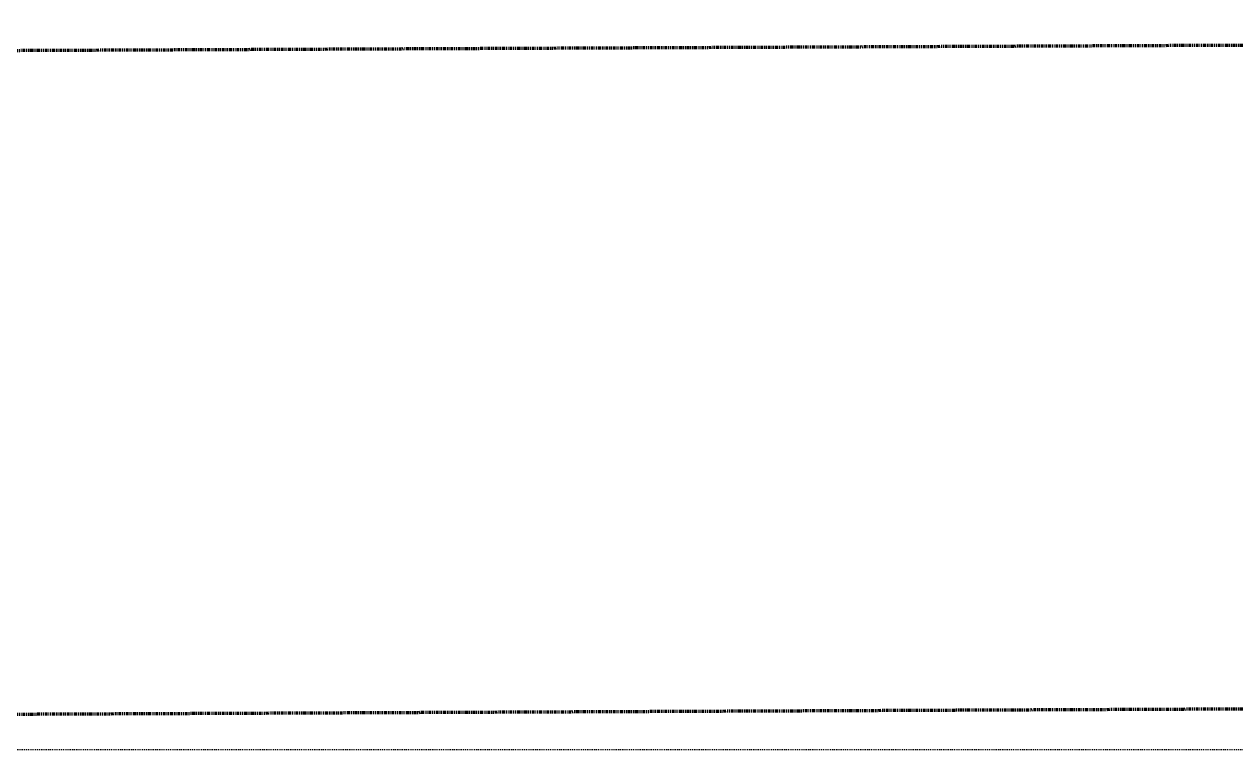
# Model space of a CAD drawing. Header units: inches. Extents: x 9391 to 11530, y 1186 to 2858.
# Drawn here: x 10563.9 to 10728.1, y 2698.4 to 2797.1 of the extents above; entities that cross this region are included whole.
import ezdxf

# ---------------------------------------------------------------- set-up
doc = ezdxf.new("R2010")
doc.units = ezdxf.units.IN
doc.header["$MEASUREMENT"] = 0
doc.linetypes.add('Aligning Line 1_8_', pattern=[0.25, 0.125, -0.125])
doc.linetypes.add('Double Dash 3_8_', pattern=[1, 0.375, -0.125, 0.125, -0.125, 0.125, -0.125])
doc.layers.add('C-PROP-LINE', color=91, linetype='Double Dash 3_8_', lineweight=211)
doc.layers.add('G-ANNO-SYMB', color=111, linetype='Aligning Line 1_8_', lineweight=30)

# ---------------------------------------------------------------- blocks, each defined once
blk = doc.blocks.new('Family - ___-1545638-FLOOR PLAN - ROOF')
at = {"layer": 'C-PROP-LINE'}
blk.add_line((-2788.45, 9390.69), (-2797.1, 11376.05), dxfattribs=at)
blk = doc.blocks.new('Family - ___-1646200-FLOOR PLAN - ROOF')
at = {"layer": 'C-PROP-LINE'}
blk.add_line((-2698.45, 9390.69), (-2707.1, 11376.05), dxfattribs=at)

msp = doc.modelspace()

# ---------------------------------------------------------------- linework, layer by layer
at = {"layer": 'G-ANNO-SYMB'}
msp.add_line((11376.02, 2698.72), (9654.88, 2698.72), dxfattribs=at)

# ---------------------------------------------------------------- block references
at = {"layer": 'C-PROP-LINE', "rotation": 270.0000000000005}
for name in ['Family - ___-1545638-FLOOR PLAN - ROOF', 'Family - ___-1646200-FLOOR PLAN - ROOF']:
    msp.add_blockref(name, (0, 0), dxfattribs=at)

doc.saveas('drawing.dxf')
